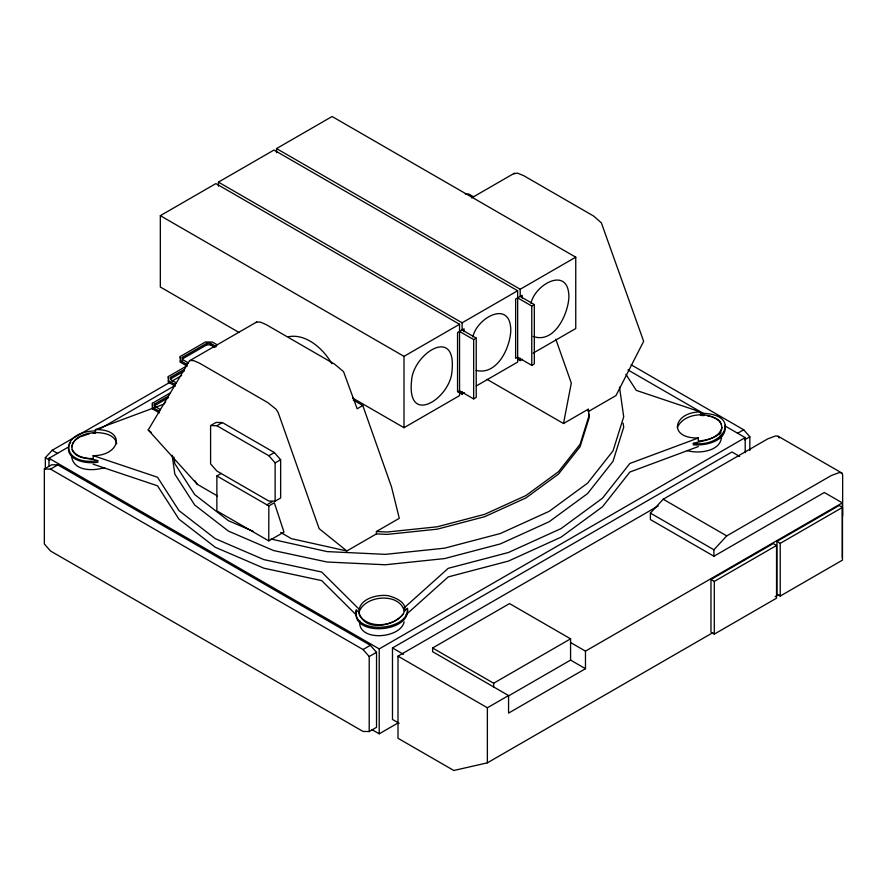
<?xml version="1.0" encoding="UTF-8"?>
<svg xmlns="http://www.w3.org/2000/svg" width="887" height="887" viewBox="0 0 887 887"><rect width="100%" height="100%" fill="white"/><g stroke="black" fill="none" stroke-linecap="round" stroke-linejoin="round"><path stroke-width="1.33" d="M268.761 540.882L268.839 505.956L274.338 502.785L283.984 532.1L268.761 540.882L216.871 510.923L216.871 475.942L221.273 473.414M487.007 379.337L563.511 423.509L571.295 383.073L555.794 339.167M68.798 445.607C65.328 460.652 87.17 464.322 98.091 462.149M71.758 446.726L72.823 443.334L75.351 440.129L79.165 437.324M356.186 611.154C351.751 636.689 409.484 632.797 407.521 609.657M403.075 614.203C393.451 626.754 369.047 629.127 359.523 615.478C355.465 599.679 376.509 593.858 388.528 595.754C435.395 609.269 367.617 644.051 359.058 612.595L356.186 609.746C351.751 635.28 409.484 631.389 407.521 608.249L404.139 611.276M359.058 612.13C364.734 595.11 399.327 592.239 404.139 610.81M359.767 620.9C357.239 641.955 400.58 638.906 404.139 621.842M677.258 427.49C684.21 412.843 707.693 411.235 719.545 420.881C729.602 437.435 703.214 440.584 693.069 443.389C724.513 448.002 742.574 413.752 700.785 413.22M721.996 427.301C719.534 437.413 707.382 440.395 698.313 440.972L698.313 438.001C667.024 438.544 673.632 411.701 700.586 411.967L700.586 414.95M472.871 336.971C476.663 317.934 510.524 298.93 510.79 330.363C510.202 347.926 497.053 375.611 476.164 370.422M530.969 303.421C534.772 284.394 568.634 265.379 568.9 296.812C568.334 313.909 554.32 344.134 533.187 336.428M217.515 495.988L197.247 484.291L148.218 429.962L189.519 360.787L256.665 322.003L260.512 322.136L266.122 324.598L334.665 364.18L343.557 371.675L357.151 408.785L362.783 405.525L391.5 486.874L399.283 518.318L376.421 531.513L376.421 533.896L346.839 550.971L291.402 538.653L280.68 532.455M69.208 444.287L70.683 442.413M165.603 401.977L163.884 404.15L95.441 429.607L95.441 432.59C85.806 432.856 69.774 437.701 72.235 450.075C77.091 459.954 89.498 457.57 98.091 460.73C60.815 466.307 58.032 431.836 95.63 430.86M719.246 434.708L720.931 432.568M255.922 322.635L256.665 322.003M513.717 173.797L517.343 173.076L523.907 175.77L593.636 216.051L601.353 222.837L643.652 341.295L615.955 395.602L588.258 411.59L588.258 409.217L563.511 423.509M45.337 468.591L45.337 457.681L52.167 450.286L169.628 382.474M842.295 557.934L842.295 502.862L824.333 492.496L713.924 556.238L650.393 519.56L650.393 513.096L663.21 499.215L767.843 438.81L775.815 435.872L778.265 436.304L841.796 472.982L842.65 474.667L842.65 516.09M713.924 556.238L713.924 549.774L726.741 535.892L831.374 475.487L839.346 472.549L841.796 472.982M404.139 607.839L448.234 568.323L508.439 552.501L561.05 528.585L602.461 498.217L629.87 463.457L698.313 438.001M406.191 614.58L448.234 576.905L508.439 561.083L561.05 537.167L602.461 506.799L629.87 472.039L698.313 446.582M239.157 332.536L160.325 287.022L160.325 215.674L215.874 183.598L459.544 324.276L459.544 395.624L403.995 427.7L352.638 398.041M218.435 186.237L218.435 182.123L273.983 150.058L517.653 290.736L517.653 362.073L476.286 385.956M276.544 152.697L276.544 148.572L332.093 116.507L575.752 257.186L575.752 328.534L533.209 353.093M180.249 358.104L180.249 356.519L205.396 341.994L212.436 342.06L217.171 344.799M214.998 347.471L210.407 344.821L206.893 344.788L182.323 358.969L182.323 357.383L206.893 343.202L210.407 343.225L216.339 346.651M471.574 197.923L514.46 173.165M168.319 378.139L168.319 376.554L186.281 366.187M184.429 370.899L170.393 379.004L170.393 377.418L184.429 369.314M172.034 381.088L181.613 375.556M48.996 466.484L48.996 458.269L68.188 447.181M99.388 429.175L173.785 386.222M159.383 412.887L152.509 408.918L152.398 403.263L170.359 392.897M168.519 397.62L154.471 405.725L154.471 404.128L168.519 396.023M44.35 468.99L51.679 464.766L57.843 464.877L370.356 645.304L376.531 652.322L376.531 727.329L369.203 731.553L363.038 731.442L50.515 551.004L44.35 543.997L44.35 468.99L50.515 469.112L363.038 649.539L369.203 656.546L369.203 731.553M50.515 469.112L57.843 464.877M210.585 425.605L216.084 422.434L222.371 422.556L274.349 452.558L280.636 459.71L280.636 497.995L275.136 501.166L268.85 501.044L216.871 471.03L210.585 463.89L210.585 425.605L216.871 425.727L268.85 455.741L275.136 462.881L275.136 501.166M216.871 425.727L222.371 422.556M160.325 215.674L403.995 356.352L459.544 324.276M218.435 182.123L462.105 322.801L517.653 290.736M276.544 148.572L520.203 289.251L575.752 257.186M268.85 455.741L274.349 452.558M459.544 331.428L473.658 339.577L476.219 338.091L476.219 397.42L473.658 398.906L459.544 390.757L457.548 391.91L457.548 332.581L464.056 328.822L464.056 331.583M517.653 297.877L531.768 306.026L534.318 304.551L534.318 363.881L531.768 365.355L517.653 357.206L515.646 358.359L515.646 299.03L522.155 295.271L522.155 298.032M275.136 462.881L280.636 459.71M216.871 475.942L266.865 504.803L272.353 501.632M458.512 392.076L462.105 394.15L464.466 392.786M517.82 359.224L520.203 360.599L522.565 359.235M363.038 649.539L370.356 645.304M737.396 433.399L743.683 429.774L749.848 436.781L749.848 450.419M48.996 458.269L379.215 648.918L745.202 437.613L745.202 452.68M369.203 656.546L376.531 652.322M744.614 439.808L749.848 436.781M399.106 723.282L392.486 719.457L392.486 647.953L731.93 451.982L739.658 456.439M712.793 632.697L487.373 762.842L453.811 770.493L397.997 738.272L397.997 656.158L658.187 505.945M842.295 502.862L585.475 651.136L585.475 668.698L508.561 713.104L508.561 695.541L432.612 651.69L432.612 647.987L509.526 603.581L570.574 638.828L570.574 660.094L507.863 696.306M372.03 729.679L379.215 733.815L398.407 722.739M432.612 647.987L493.66 683.234L570.574 638.828M397.997 656.158L487.373 707.771L508.561 695.541M710.975 579.51L773.242 543.565L776.546 545.472L776.546 598.182L714.29 634.127L710.975 632.209L710.975 579.51L714.29 581.417L776.546 545.472M776.901 541.447L839.169 505.501L842.473 507.408L842.473 560.118L780.216 596.064L776.901 594.157L776.901 541.447L780.216 543.354L842.473 507.408M775.149 596.696L778.742 594.623M80.384 436.781L89.565 433.665M288.375 336.738C306.325 333.312 323.456 349.046 331.849 363.692M189.951 360.521L193.798 360.654L199.409 363.116L267.952 402.687L276.167 409.339L278.152 412.499L319.143 528.652L346.839 550.971M104.588 467.582C93.867 471.119 74.12 471.429 71.758 457.293M93.091 433.299L95.441 433.056M72.235 449.609C76.071 457.093 85.54 458.59 93.168 458.612L93.168 455.641C120.122 455.907 126.73 429.064 95.441 429.607M465.298 194.009L468.813 194.042L473.547 196.781M700.586 415.415L704.067 415.571M693.069 444.797C705.409 446.006 727.329 441.161 725.233 425.161M95.441 432.59C103.313 432.568 115.199 434.486 116.685 443.833M376.421 531.513L387.164 532.023L437.258 526.789L484.601 514.349L525.958 495.545L558.522 471.673L580.076 444.343L589.134 415.415L588.258 409.217M376.421 533.896L387.164 534.395L437.258 529.162L484.601 516.722L525.958 497.929L558.522 474.046L580.076 446.715L589.134 417.788L588.613 414.074M707.715 415.97L710.376 416.535M687.192 450.596C699.144 454.199 722.628 451.184 721.519 434.985M700.586 411.967L636.256 390.38L625.9 374.292M93.168 455.641L157.498 477.228L178.941 510.568L215.242 538.664L263.927 559.63L321.659 572.015L359.058 609.158M93.168 464.223L157.498 485.81L178.941 519.15L215.242 547.257L263.927 568.212L321.659 580.597L356.175 614.879M711.707 416.823L716.197 418.753L719.545 421.347L721.519 424.418M253.471 531.479L228.391 520.669L194.719 494.602L174.817 463.679L173.863 456.949M271.034 539.041L327.103 551.603L385.424 554.353L444.52 548.177L500.368 533.508L549.164 511.322L587.582 483.149L613.006 450.906L623.705 416.79L619.503 387.153M534.318 304.551L520.203 296.402L520.203 289.251M631.123 364.79L743.683 429.774M627.952 369.923L704.522 414.129M724.867 425.871L745.202 437.613M476.219 338.091L462.105 329.942L462.105 322.801M663.21 499.215L726.741 535.892M650.393 513.096L713.924 549.774M353.27 400.037L362.783 405.525M182.378 359.412L188.299 362.838L186.281 364.003L180.349 360.577L180.349 362.173L187.235 366.143M168.319 376.554L168.419 382.208L175.293 386.178M570.574 642.532L585.475 651.136M152.398 403.263L152.509 407.333L158.429 410.748L160.458 409.583L154.526 406.157L154.471 404.128M570.574 660.094L585.475 668.698M52.167 450.286L57.688 453.479M392.486 647.953L403.518 654.329M45.337 457.681L49.75 460.231M266.865 504.803L268.839 505.956M148.218 429.962L151.411 432.534M194.963 480.865L197.247 484.291M778.265 436.304L779.119 437.99M623.129 423.154L623.705 427.19L613.006 461.318L587.582 493.56L549.164 521.733L500.368 543.908L444.52 558.588L385.424 564.764L327.103 562.014L273.54 550.528L228.391 531.08L194.719 505.013L174.817 474.09L172.145 455.231M182.323 357.383L182.378 361.009M180.249 356.519L180.349 362.173M170.393 377.418L170.448 379.448L176.369 382.874L174.34 384.038L168.419 380.612L168.419 382.208M780.216 543.354L780.216 596.064M714.29 581.417L714.29 634.127M531.768 306.026L531.768 365.355M520.203 358.16L520.203 360.599M493.66 683.234L493.66 686.937M487.373 707.771L487.373 762.842M473.658 339.577L473.658 398.906M462.105 391.71L462.105 394.15M403.995 356.352L403.995 427.7M379.215 648.918L379.215 733.815M210.407 343.225L210.407 344.821M206.893 343.202L206.893 344.788M152.509 407.333L152.509 408.918M411.557 380.7C406.634 426.769 450.408 398.274 451.971 371.276C456.905 325.207 413.131 353.691 411.557 380.7"/></g></svg>
